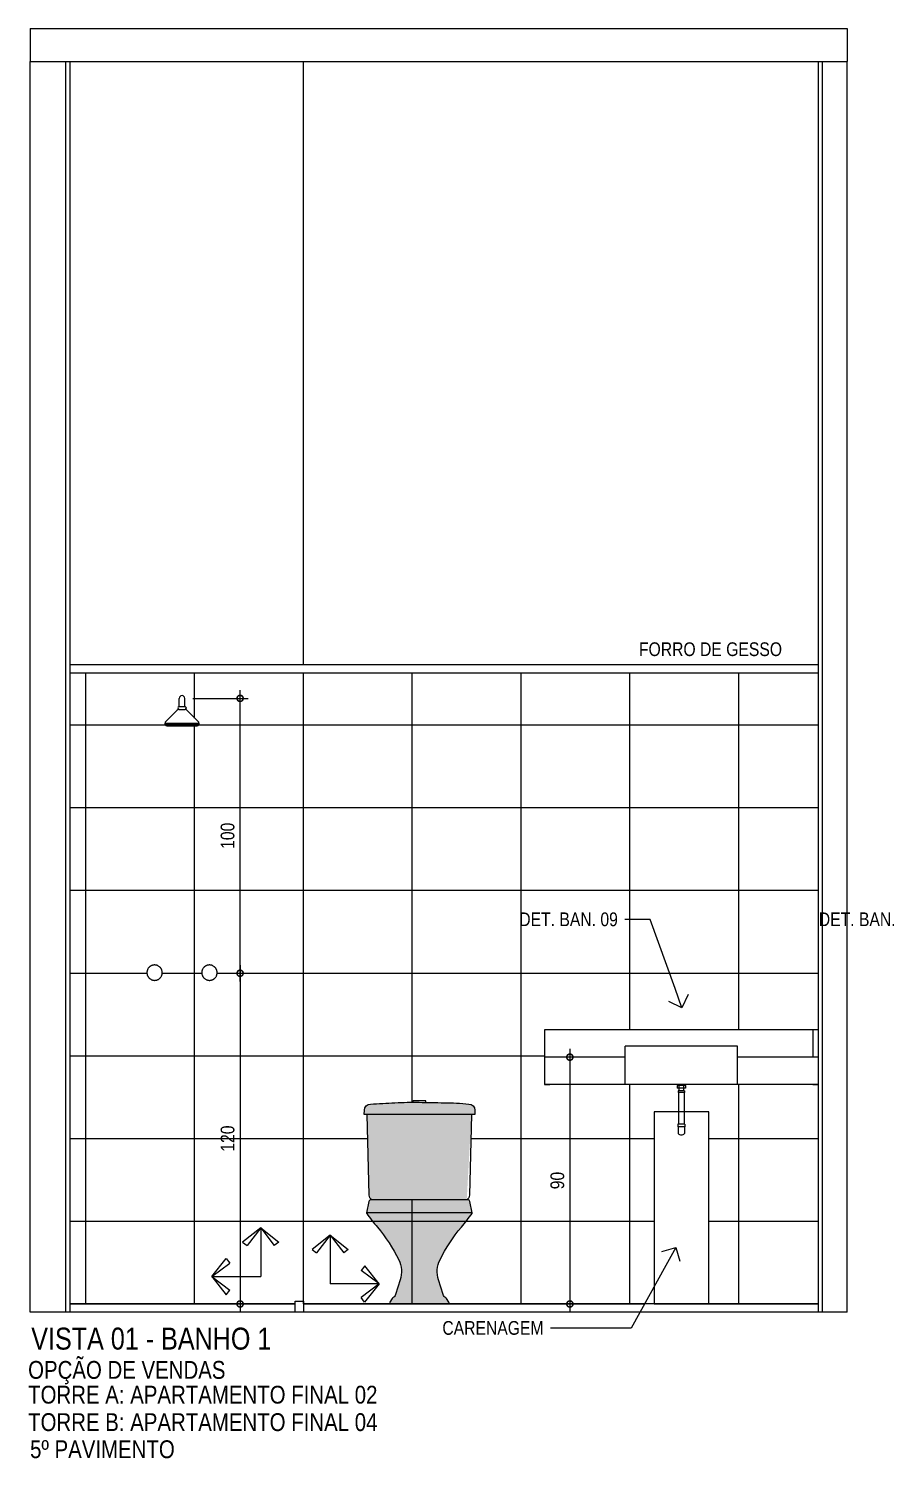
# Model space of a CAD drawing. Header units: metres. Extents: x 3 to 168, y -142 to 28.
# Drawn here: x 56.34 to 59.47, y -103.27 to -98.06 of the extents above; entities that cross this region are included whole.
import ezdxf
from ezdxf import colors
from ezdxf.entities.mleader import LeaderData, LeaderLine
from ezdxf.math import Vec2, Vec3

# ---------------------------------------------------------------- set-up
doc = ezdxf.new("R2010")
doc.units = ezdxf.units.M
doc.linetypes.add('DASHDOT', pattern=[1, 0.5, -0.25, 0, -0.25])
for name, color, linetype in [('ARQ-ALV ACAB', 4, 'Continuous'), ('ARQ-ALV OSSO', 5, 'Continuous'), ('ARQ-AUX1', 1, 'Continuous'), ('ARQ-AUX2', 2, 'Continuous'), ('ARQ-CERÂMICA', 7, 'Continuous'), ('ARQ-DIM', 2, 'Continuous'), ('ARQ-SIM', 1, 'Continuous'), ('ARQ-TXT', 2, 'Continuous')]:
    doc.layers.add(name, color=color, linetype=linetype)
doc.styles.add('Adesa', font='ARIALN.TTF')
doc.dimstyles.new('ADESA 1-0025', dxfattribs={"dimtxt": 0.05, "dimasz": 0.045, "dimexe": 0.03, "dimexo": 0.04, "dimgap": 0.02, "dimtad": 1, "dimtoh": 1, "dimdec": 0, "dimlfac": 100, "dimzin": 4, "dimtxsty": 'Adesa', "dimblk": 'DOTSMALL', "dimcen": 1, "dimdle": 0.03, "dimclrd": 1, "dimclre": 1, "dimclrt": 256, "dimazin": 1, "dimtm": 1e-09, "dimtfac": 1, "dimtdec": 0, "dimtix": 1, "dimtmove": 2, "dimatfit": 0, "dimldrblk": 'DOTSMALL', "dimfxl": 0.8, "dimtvp": 2, "dimtolj": 1, "dimtzin": 0, "dimarcsym": 0})

# ---------------------------------------------------------------- blocks, each defined once
blk = doc.blocks.new('_Open90')
at = {"color": 0, "linetype": 'ByBlock', "lineweight": -2}
for p, q in [((0, 0), (-1, 0)), ((-0.5, 0.5), (0, 0)), ((0, 0), (-0.5, -0.5))]:
    blk.add_line(p, q, dxfattribs=at)
blk = doc.blocks.new('CP929_e')
h = blk.add_hatch(color=255)
h.dxf.hatch_style = 1
edge = h.paths.add_edge_path()
edge.add_line((-0.2008, 0.6911), (0.2008, 0.6911))
edge.add_line((0.2008, 0.6911), (0.2007, 0.706))
edge.add_arc((0.1775, 0.7059), 0.0232, 0.3738, 87.2297)
edge.add_arc((0.8026, 13.6236), 12.9097, 266.83094, 267.22967, ccw=False)
edge.add_arc((0.0251, -0.4194), 1.1548, 86.8309, 91.2023)
edge.add_arc((-0.2136, 10.9563), 10.2234, 270.68894, 271.20233, ccw=False)
edge.add_arc((-0.0771, -0.395), 1.1287, 90.6889, 95.2506)
edge.add_arc((-0.1791, 0.7056), 0.0234, 93.3635, 179.0318)
edge.add_line((-0.2025, 0.706), (-0.2026, 0.6928))
edge.add_line((-0.2026, 0.6928), (-0.2026, 0.6911))
edge.add_line((-0.2026, 0.6911), (-0.2008, 0.6911))
h = blk.add_hatch(color=255)
h.dxf.hatch_style = 1
h.paths.add_polyline_path([(0.19, 0.6911), (-0.19, 0.6911), (-0.183, 0.3966, 0.27163), (-0.1728, 0.38), (0.1728, 0.38, 0.27163), (0.183, 0.3966)])
edge = h.paths.add_edge_path()
edge.add_arc((0.1762, 0.3722), 0.0079, 11.5874, 90, ccw=False)
edge.add_line((0.1839, 0.3737), (0.1925, 0.3322))
edge.add_arc((0.19, 0.3317), 0.00247, -35.4858, 11.5874, ccw=False)
edge.add_arc((-0.451, 0.7887), 0.7897, 319.8958, 324.5139, ccw=False)
edge.add_arc((0.6061, -0.1016), 0.5923, 139.8961, 153.6351)
edge.add_arc((0.1638, 0.1176), 0.0987, 153.6351, 197.8396)
edge.add_line((0.0699, 0.0874), (0.0868, 0.0348))
edge.add_arc((0.1103, 0.0423), 0.0247, 197.8405, 235.7698)
edge.add_arc((0.0909, 0.0138), 0.00987, 34.0222, 55.7689, ccw=False)
edge.add_line((0.099, 0.0193), (0.1079, 0.0062))
edge.add_arc((0.1046, 0.0039), 0.00395, -90, 34.0313, ccw=False)
edge.add_line((0.1046, 0), (-0.1046, 0))
edge.add_arc((-0.1046, 0.0039), 0.00395, 145.9687, 270, ccw=False)
edge.add_line((-0.1079, 0.0062), (-0.099, 0.0193))
edge.add_arc((-0.0909, 0.0138), 0.00987, 124.2289, 145.9756, ccw=False)
edge.add_arc((-0.1103, 0.0423), 0.0247, 304.2311, 342.1604)
edge.add_line((-0.0868, 0.0348), (-0.0699, 0.0874))
edge.add_arc((-0.1638, 0.1176), 0.0987, 342.1604, 386.365)
edge.add_arc((-0.6061, -0.1016), 0.5923, 26.365, 40.1039)
edge.add_arc((0.451, 0.7887), 0.7897, 215.4858, 220.1038, ccw=False)
edge.add_arc((-0.19, 0.3317), 0.00247, 168.4116, 215.4849, ccw=False)
edge.add_line((-0.1925, 0.3322), (-0.1839, 0.3737))
edge.add_arc((-0.1762, 0.3722), 0.0079, 90, 168.4126, ccw=False)
edge.add_line((-0.1762, 0.38), (0.1762, 0.38))
edge = h.paths.add_edge_path()
edge.add_line((-0.19, 0.6911), (-0.183, 0.3966))
edge.add_arc((-0.1638, 0.3971), 0.0192, 181.3139, 242.1536)
edge = h.paths.add_edge_path()
edge.add_arc((-0.0018, -1.831), 2.5662, 89.9609, 93.9727)
edge.add_arc((-0.1782, 0.7056), 0.0234, 93.3635, 179.0318)
edge.add_line((-0.2016, 0.706), (-0.2017, 0.6928))
edge.add_arc((-0.1999, 0.6928), 0.00174, 180.2855, 270.6496)
edge.add_line((-0.1999, 0.6911), (-0.1971, 0.6911))
edge.add_line((-0.1971, 0.6911), (0.1971, 0.6911))
edge.add_line((0.1971, 0.6911), (0.1999, 0.6911))
edge.add_arc((0.1999, 0.6928), 0.00174, 269.3504, 359.7145)
edge.add_line((0.2017, 0.6928), (0.2016, 0.706))
edge.add_arc((0.1782, 0.7056), 0.0234, 0.9676, 86.6359)
edge.add_arc((0.0018, -1.8311), 2.5662, 86.0273, 90.0392)
for points in [[(-0.2008, 0.6911), (0.2008, 0.6911), (0.2007, 0.706, 0.398231), (0.1787, 0.729, -0.00174), (0.0889, 0.7337, 0.019076), (0.0009, 0.7352, -0.00224), (-0.0907, 0.7337, 0.019907), (-0.1804, 0.729, 0.39224), (-0.2025, 0.706), (-0.2026, 0.6928), (-0.2026, 0.6911)], [(0.1762, 0.38, -0.356146), (0.1839, 0.3737), (0.1925, 0.3322, -0.208334), (0.1921, 0.3302, -0.020153), (0.1531, 0.2799, 0.060019), (0.0754, 0.1614, 0.195307), (0.0699, 0.0874), (0.0868, 0.0348, 0.167025), (0.0964, 0.0219, -0.095174), (0.099, 0.0193), (0.1079, 0.0062, -0.601047), (0.1046, 0), (-0.1046, 0, -0.601047), (-0.1079, 0.0062), (-0.099, 0.0193, -0.095174), (-0.0964, 0.0219, 0.167025), (-0.0868, 0.0348), (-0.0699, 0.0874, 0.195307), (-0.0754, 0.1614, 0.060019), (-0.1531, 0.2799, -0.020153), (-0.1921, 0.3302, -0.208334), (-0.1925, 0.3322), (-0.1839, 0.3737, -0.356146), (-0.1762, 0.38)]]:
    blk.add_lwpolyline(points, format="xyb", close=True)
at = {"ltscale": 0.016708}
blk.add_lwpolyline([(-0.0237, 0.7353), (-0.0237, 0.7386, -0.407176), (-0.0218, 0.7406, -0.006022), (0, 0.7409, -0.006022), (0.0218, 0.7406, -0.407176), (0.0237, 0.7386), (0.0237, 0.7352)], format="xyb", dxfattribs=at)
for points in [[(-0.19, 0.6911), (-0.183, 0.3966, 0.27188), (-0.1728, 0.38)], [(0.1728, 0.38, 0.27188), (0.183, 0.3966), (0.19, 0.6911)]]:
    blk.add_lwpolyline(points, format="xyb")
for points in [[(-0.19, 0.6911), (0.19, 0.6911)], [(-0.19, 0.3317), (0.19, 0.3317)]]:
    blk.add_lwpolyline(points)
at = {"linetype": 'DASHDOT', "ltscale": 6.24726e-05}
blk.add_lwpolyline([(0.0866, 0.1829), (0.0866, 0.1829)], dxfattribs=at)
blk = doc.blocks.new('MIST. CHUV.')
for points in [[(-0.128, 0), (-0.128, 0.0016), (-0.1277, 0.0037), (-0.1274, 0.0058), (-0.1269, 0.0079), (-0.1266, 0.0089), (-0.1262, 0.0099), (-0.1258, 0.0109), (-0.1254, 0.0118), (-0.1249, 0.0128), (-0.1244, 0.0137), (-0.1239, 0.0146), (-0.1233, 0.0155), (-0.1227, 0.0164), (-0.1221, 0.0172), (-0.1214, 0.0181), (-0.1207, 0.0189), (-0.12, 0.0196), (-0.1192, 0.0204), (-0.1184, 0.0211), (-0.1176, 0.0218), (-0.1159, 0.023), (-0.1141, 0.0242), (-0.1123, 0.0252), (-0.1113, 0.0256), (-0.1103, 0.026), (-0.1094, 0.0264), (-0.1083, 0.0267), (-0.1073, 0.027), (-0.1063, 0.0273), (-0.1053, 0.0275), (-0.1042, 0.0277), (-0.1032, 0.0278), (-0.1021, 0.0279), (-0.1011, 0.028), (-0.1, 0.028), (-0.0984, 0.028), (-0.0963, 0.0278), (-0.0942, 0.0274), (-0.0921, 0.0269), (-0.0911, 0.0266), (-0.0901, 0.0262), (-0.0891, 0.0258), (-0.0882, 0.0254), (-0.0872, 0.0249), (-0.0863, 0.0244), (-0.0854, 0.0239), (-0.0845, 0.0233), (-0.0836, 0.0227), (-0.0828, 0.0221), (-0.0819, 0.0214), (-0.0811, 0.0207), (-0.0804, 0.02), (-0.0796, 0.0192), (-0.0789, 0.0184), (-0.0782, 0.0176), (-0.077, 0.0159), (-0.0758, 0.0141), (-0.0748, 0.0123), (-0.0744, 0.0113), (-0.074, 0.0103), (-0.0736, 0.0094), (-0.0733, 0.0084), (-0.073, 0.0073), (-0.0727, 0.0063), (-0.0725, 0.0053), (-0.0723, 0.0042), (-0.0722, 0.0032), (-0.0721, 0.0021), (-0.072, 0.0011), (-0.072, 0), (-0.072, -0.0016), (-0.0722, -0.0037), (-0.0726, -0.0058), (-0.0731, -0.0079), (-0.0734, -0.0089), (-0.0738, -0.0099), (-0.0742, -0.0109), (-0.0746, -0.0118), (-0.0751, -0.0128), (-0.0756, -0.0137), (-0.0761, -0.0146), (-0.0767, -0.0155), (-0.0773, -0.0164), (-0.0779, -0.0172), (-0.0786, -0.0181), (-0.0793, -0.0189), (-0.08, -0.0196), (-0.0808, -0.0204), (-0.0816, -0.0211), (-0.0824, -0.0218), (-0.0841, -0.023), (-0.0859, -0.0242), (-0.0877, -0.0252), (-0.0887, -0.0256), (-0.0897, -0.026), (-0.0906, -0.0264), (-0.0916, -0.0267), (-0.0927, -0.027), (-0.0937, -0.0273), (-0.0947, -0.0275), (-0.0958, -0.0277), (-0.0968, -0.0278), (-0.0979, -0.0279), (-0.0989, -0.028), (-0.1, -0.028), (-0.1016, -0.028), (-0.1037, -0.0277), (-0.1058, -0.0274), (-0.1079, -0.0269), (-0.1089, -0.0266), (-0.1099, -0.0262), (-0.1109, -0.0258), (-0.1118, -0.0254), (-0.1128, -0.0249), (-0.1137, -0.0244), (-0.1146, -0.0239), (-0.1155, -0.0233), (-0.1164, -0.0227), (-0.1172, -0.0221), (-0.1181, -0.0214), (-0.1189, -0.0207), (-0.1196, -0.02), (-0.1204, -0.0192), (-0.1211, -0.0184), (-0.1218, -0.0176), (-0.123, -0.0159), (-0.1242, -0.0141), (-0.1252, -0.0123), (-0.1256, -0.0113), (-0.126, -0.0103), (-0.1264, -0.0094), (-0.1267, -0.0083), (-0.127, -0.0073), (-0.1273, -0.0063), (-0.1275, -0.0053), (-0.1277, -0.0042), (-0.1278, -0.0032), (-0.1279, -0.0021), (-0.128, -0.0011)], [(0.072, 0), (0.072, 0.0016), (0.0723, 0.0037), (0.0726, 0.0058), (0.0731, 0.0079), (0.0734, 0.0089), (0.0738, 0.0099), (0.0742, 0.0109), (0.0746, 0.0118), (0.0751, 0.0128), (0.0756, 0.0137), (0.0761, 0.0146), (0.0767, 0.0155), (0.0773, 0.0164), (0.0779, 0.0172), (0.0786, 0.0181), (0.0793, 0.0189), (0.08, 0.0196), (0.0808, 0.0204), (0.0816, 0.0211), (0.0824, 0.0218), (0.0841, 0.023), (0.0859, 0.0242), (0.0877, 0.0252), (0.0887, 0.0256), (0.0897, 0.026), (0.0906, 0.0264), (0.0917, 0.0267), (0.0927, 0.027), (0.0937, 0.0273), (0.0947, 0.0275), (0.0958, 0.0277), (0.0968, 0.0278), (0.0979, 0.0279), (0.0989, 0.028), (0.1, 0.028), (0.1016, 0.028), (0.1037, 0.0278), (0.1058, 0.0274), (0.1079, 0.0269), (0.1089, 0.0266), (0.1099, 0.0262), (0.1109, 0.0258), (0.1118, 0.0254), (0.1128, 0.0249), (0.1137, 0.0244), (0.1146, 0.0239), (0.1155, 0.0233), (0.1164, 0.0227), (0.1172, 0.0221), (0.1181, 0.0214), (0.1189, 0.0207), (0.1196, 0.02), (0.1204, 0.0192), (0.1211, 0.0184), (0.1218, 0.0176), (0.123, 0.0159), (0.1242, 0.0141), (0.1252, 0.0123), (0.1256, 0.0113), (0.126, 0.0103), (0.1264, 0.0094), (0.1267, 0.0084), (0.127, 0.0073), (0.1273, 0.0063), (0.1275, 0.0053), (0.1277, 0.0042), (0.1278, 0.0032), (0.1279, 0.0021), (0.128, 0.0011), (0.128, 0), (0.128, -0.0016), (0.1277, -0.0037), (0.1274, -0.0058), (0.1269, -0.0079), (0.1266, -0.0089), (0.1262, -0.0099), (0.1258, -0.0109), (0.1254, -0.0118), (0.1249, -0.0128), (0.1244, -0.0137), (0.1239, -0.0146), (0.1233, -0.0155), (0.1227, -0.0164), (0.1221, -0.0172), (0.1214, -0.0181), (0.1207, -0.0189), (0.12, -0.0196), (0.1192, -0.0204), (0.1184, -0.0211), (0.1176, -0.0218), (0.1159, -0.023), (0.1141, -0.0242), (0.1123, -0.0252), (0.1113, -0.0256), (0.1103, -0.026), (0.1094, -0.0264), (0.1083, -0.0267), (0.1073, -0.027), (0.1063, -0.0273), (0.1053, -0.0275), (0.1042, -0.0277), (0.1032, -0.0278), (0.1021, -0.0279), (0.1011, -0.028), (0.1, -0.028), (0.0984, -0.0279), (0.0963, -0.0277), (0.0942, -0.0274), (0.0921, -0.0269), (0.0911, -0.0266), (0.0901, -0.0262), (0.0891, -0.0258), (0.0882, -0.0254), (0.0872, -0.0249), (0.0863, -0.0244), (0.0854, -0.0239), (0.0845, -0.0233), (0.0836, -0.0227), (0.0828, -0.0221), (0.0819, -0.0214), (0.0811, -0.0207), (0.0804, -0.02), (0.0796, -0.0192), (0.0789, -0.0184), (0.0782, -0.0176), (0.077, -0.0159), (0.0758, -0.0141), (0.0748, -0.0123), (0.0744, -0.0113), (0.074, -0.0103), (0.0736, -0.0094), (0.0733, -0.0083), (0.073, -0.0073), (0.0727, -0.0063), (0.0725, -0.0053), (0.0723, -0.0042), (0.0722, -0.0032), (0.0721, -0.0021), (0.072, -0.0011)]]:
    blk.add_lwpolyline(points, close=True)
blk = doc.blocks.new('chuveiro frente')
for p, q in [((-0.0174, 0.0566), (-0.0613, 0.0127)), ((-0.0109, 0.0698), (0.0109, 0.0698)), ((-0.0109, 0.0598), (0.0109, 0.0598)), ((-0.01, 0.0698), (-0.01, 0.0998)), ((0.01, 0.0698), (0.01, 0.0998)), ((0.0174, 0.0566), (0.0613, 0.0127)), ((-0.0626, 0.01), (0.0626, 0.01)), ((-0.0623, 0.005), (0.0623, 0.005)), ((-0.0549, 0), (0.0549, 0))]:
    blk.add_line(p, q)
for centre, radius, start, end in [((0, 0.0998), 0.01, 0, 180), ((-0.0109, 0.0518), 0.008, 90, 143.719), ((-0.0109, 0.0648), 0.005, 90, 270), ((0.0109, 0.0648), 0.005, 270, 90), ((0.0109, 0.0518), 0.008, 36.281, 90), ((-0.0549, 0.008), 0.008, 143.719, 270), ((0.0549, 0.008), 0.008, 270, 36.281)]:
    blk.add_arc(centre, radius, start, end)
blk = doc.blocks.new('_DotSmall')
at = {"color": 0, "linetype": 'ByBlock', "const_width": 0.5}
blk.add_lwpolyline([(-0.0625, 0, 1), (0.0625, 0, 1)], format="xyb", close=True, dxfattribs=at)
blk = doc.blocks.new('*D259')
at = {"layer": 'ARQ-DIM', "color": 1, "lineweight": -2, "transparency": 16777216}
for p, q in [((57.1132, -101.4707), (57.1132, -102.7366)), ((57.0693, -101.5007), (57.1432, -101.5007)), ((56.8993, -102.7066), (57.1432, -102.7066))]:
    blk.add_line(p, q, dxfattribs=at)
at = {"layer": 'Defpoints', "color": 0, "transparency": 16777216}
for p in [(57.0293, -101.5007), (56.8593, -102.7066), (57.1132, -102.7066)]:
    blk.add_point(p, dxfattribs=at)
at = {"layer": 'ARQ-DIM', "color": 1, "lineweight": -2, "transparency": 16777216, "xscale": 0.045, "yscale": 0.045, "zscale": 0.045}
for p, rotation in [((57.1132, -101.5007), 90), ((57.1132, -102.7066), 270)]:
    blk.add_blockref('_DotSmall', p, dxfattribs=dict(at, rotation=rotation))
at = {"layer": 'ARQ-DIM', "transparency": 16777216, "insert": (57.0677, -102.1036), "char_height": 0.05, "attachment_point": 5, "rotation": 90, "style": 'Adesa'}
blk.add_mtext('\\A1;120', dxfattribs=at)
blk = doc.blocks.new('*D260')
at = {"layer": 'ARQ-DIM', "color": 1, "lineweight": -2, "transparency": 16777216}
for p, q in [((56.9414, -100.4986), (57.1432, -100.4986)), ((57.1132, -101.5307), (57.1132, -100.4686)), ((57.0693, -101.5007), (57.1432, -101.5007))]:
    blk.add_line(p, q, dxfattribs=at)
at = {"layer": 'Defpoints', "color": 0, "transparency": 16777216}
for p in [(56.9014, -100.4986), (57.1132, -100.4986), (57.0293, -101.5007)]:
    blk.add_point(p, dxfattribs=at)
at = {"layer": 'ARQ-DIM', "color": 1, "lineweight": -2, "transparency": 16777216, "xscale": 0.045, "yscale": 0.045, "zscale": 0.045}
for p, rotation in [((57.1132, -100.4986), 90), ((57.1132, -101.5007), 270)]:
    blk.add_blockref('_DotSmall', p, dxfattribs=dict(at, rotation=rotation))
at = {"layer": 'ARQ-DIM', "transparency": 16777216, "insert": (57.0677, -100.9996), "char_height": 0.05, "attachment_point": 5, "rotation": 90, "style": 'Adesa'}
blk.add_mtext('\\A1;100', dxfattribs=at)
blk = doc.blocks.new('Seta para pag.piso')
for p, q in [((0, 0.1126), (-0.0418, 0.0796)), ((0, 0.1126), (-0.0312, 0.0715)), ((0, 0.1126), (0, 0)), ((0, 0.1126), (0.0418, 0.0795)), ((0, 0.1126), (0.0312, 0.0715)), ((-0.0418, 0.0796), (-0.0312, 0.0715)), ((0.0418, 0.0795), (0.0312, 0.0715)), ((-0.1126, 0), (-0.0795, 0.0418)), ((-0.0795, 0.0418), (-0.0715, 0.0312)), ((-0.1126, 0), (-0.0715, 0.0312)), ((-0.1126, 0), (0, 0)), ((-0.1126, 0), (-0.0796, -0.0418)), ((-0.1126, 0), (-0.0715, -0.0312)), ((-0.0796, -0.0418), (-0.0715, -0.0312))]:
    blk.add_line(p, q)
blk = doc.blocks.new('*D693')
at = {"layer": 'ARQ-DIM', "color": 1, "lineweight": -2, "transparency": 16777216}
for p, q in [((58.331, -101.8066), (58.286, -101.8066)), ((58.316, -101.7766), (58.316, -102.7366)), ((58.331, -102.7066), (58.286, -102.7066))]:
    blk.add_line(p, q, dxfattribs=at)
at = {"layer": 'Defpoints', "color": 0, "transparency": 16777216}
for p in [(58.371, -101.8066), (58.316, -102.7066), (58.371, -102.7066)]:
    blk.add_point(p, dxfattribs=at)
at = {"layer": 'ARQ-DIM', "color": 1, "lineweight": -2, "transparency": 16777216, "xscale": 0.045, "yscale": 0.045, "zscale": 0.045}
for p, rotation in [((58.316, -101.8066), 90), ((58.316, -102.7066), 270)]:
    blk.add_blockref('_DotSmall', p, dxfattribs=dict(at, rotation=rotation))
at = {"layer": 'ARQ-DIM', "transparency": 16777216, "insert": (58.2705, -102.2566), "char_height": 0.05, "attachment_point": 5, "rotation": 90, "style": 'Adesa'}
blk.add_mtext('\\A1;90', dxfattribs=at)
blk = doc.blocks.new('AREAS MOLHADAS')
at = {"layer": 'ARQ-CERÂMICA'}
h = blk.add_hatch(dxfattribs=at)
h.set_pattern_fill('LINE', color=256, scale=0.095)
h.set_pattern_definition([(0, (57.34402, -102.70657), (0, 0.301625), [])])
h.paths.add_polyline_path([(57.344, -100.4066), (56.4929, -100.4066), (56.4929, -102.7066), (57.314, -102.7066), (57.314, -102.6966), (57.344, -102.6966)])
h.paths.add_polyline_path([(56.8003, -101.5268), (56.7929, -101.5255), (56.7862, -101.5224), (56.7805, -101.5176), (56.7762, -101.5115), (56.7738, -101.5047), (56.7731, -101.4975), (56.7744, -101.4901), (56.7775, -101.4834), (56.7823, -101.4777), (56.7885, -101.4734), (56.7952, -101.4711), (56.8025, -101.4703), (56.8098, -101.4716), (56.8165, -101.4747), (56.8222, -101.4795), (56.8265, -101.4857), (56.8289, -101.4924), (56.8296, -101.4997), (56.8283, -101.507), (56.8252, -101.5137), (56.8204, -101.5194), (56.8143, -101.5237), (56.8075, -101.5261)], flags=16)
h.paths.add_polyline_path([(57.0296, -101.4997), (57.0283, -101.507), (57.0252, -101.5137), (57.0204, -101.5194), (57.0143, -101.5237), (57.0075, -101.5261), (57.0003, -101.5268), (56.9929, -101.5255), (56.9862, -101.5224), (56.9805, -101.5176), (56.9762, -101.5115), (56.9738, -101.5047), (56.9731, -101.4975), (56.9744, -101.4901), (56.9775, -101.4834), (56.9823, -101.4777), (56.9885, -101.4734), (56.9952, -101.4711), (57.0025, -101.4703), (57.0098, -101.4716), (57.0165, -101.4747), (57.0222, -101.4795), (57.0265, -101.4857), (57.0289, -101.4924)], flags=16)
h.paths.add_polyline_path([(56.8465, -100.5984, -0.614488), (56.8401, -100.5856), (56.884, -100.5418, -0.238782), (56.8904, -100.5386, -1), (56.8904, -100.5286), (56.8914, -100.5286), (56.8914, -100.4986, -1), (56.9114, -100.4986), (56.9114, -100.5286), (56.9123, -100.5286, -1), (56.9123, -100.5386, -0.159108), (56.917, -100.5401), (56.9609, -100.5839, -0.725464), (56.9562, -100.5984)], flags=16)
h.paths.add_polyline_path([(57.1194, -102.1656), (57.1194, -102.045), (57.0153, -102.045), (57.0153, -102.1656)], flags=24)
h.paths.add_polyline_path([(57.1194, -101.0616), (57.1194, -100.941), (57.0153, -100.941), (57.0153, -101.0616)], flags=24)
h = blk.add_hatch(dxfattribs=at)
h.set_pattern_fill('LINE', color=256, scale=0.125, angle=90)
h.set_pattern_definition([(90, (57.34402, -102.70657), (-0.396875, 2e-17), [])])
h.paths.add_polyline_path([(57.344, -100.4066), (56.4929, -100.4066), (56.4929, -102.7066), (57.314, -102.7066), (57.314, -102.6966), (57.344, -102.6966)])
h.paths.add_polyline_path([(56.817, -101.475), (56.8233, -101.4807), (56.8275, -101.4878), (56.8296, -101.4959), (56.8291, -101.5044), (56.8262, -101.5121), (56.8213, -101.5186), (56.8148, -101.5235), (56.8066, -101.5264), (56.7977, -101.5267), (56.7897, -101.5243), (56.7829, -101.52), (56.7775, -101.5138), (56.7744, -101.5068), (56.7731, -101.4991), (56.7742, -101.4906), (56.7778, -101.4829), (56.7835, -101.4766), (56.7906, -101.4724), (56.7987, -101.4704), (56.8072, -101.4709), (56.8149, -101.4737), (56.8214, -101.4786), (56.8263, -101.4852), (56.8292, -101.4933), (56.8295, -101.5022), (56.8271, -101.5102), (56.8228, -101.517), (56.8166, -101.5224), (56.8096, -101.5255), (56.8019, -101.5269), (56.7934, -101.5257), (56.7857, -101.5222), (56.7794, -101.5164), (56.7752, -101.5093), (56.7732, -101.5012), (56.7737, -101.4927), (56.7765, -101.485), (56.7814, -101.4785), (56.788, -101.4736), (56.7961, -101.4707), (56.805, -101.4705), (56.813, -101.4728), (56.8198, -101.4771), (56.8252, -101.4833), (56.8283, -101.4903), (56.8297, -101.4981), (56.8285, -101.5065), (56.825, -101.5142), (56.8192, -101.5205), (56.8121, -101.5247), (56.804, -101.5268), (56.7955, -101.5263), (56.7878, -101.5234), (56.7813, -101.5185), (56.7764, -101.512), (56.7735, -101.5038), (56.7733, -101.4949), (56.7756, -101.4869), (56.7799, -101.4801), (56.7861, -101.4747), (56.7931, -101.4716), (56.8009, -101.4703), (56.8093, -101.4714)], flags=16)
h.paths.add_polyline_path([(56.9987, -101.4704), (57.0072, -101.4709), (57.0149, -101.4737), (57.0214, -101.4786), (57.0263, -101.4852), (57.0292, -101.4933), (57.0295, -101.5022), (57.0271, -101.5102), (57.0228, -101.517), (57.0166, -101.5224), (57.0096, -101.5255), (57.0019, -101.5269), (56.9934, -101.5258), (56.9857, -101.5222), (56.9794, -101.5164), (56.9752, -101.5093), (56.9732, -101.5012), (56.9737, -101.4927), (56.9765, -101.485), (56.9814, -101.4785), (56.988, -101.4736), (56.9961, -101.4707), (57.005, -101.4705), (57.013, -101.4728), (57.0198, -101.4771), (57.0252, -101.4833), (57.0283, -101.4903), (57.0297, -101.4981), (57.0285, -101.5065), (57.025, -101.5142), (57.0192, -101.5206), (57.0121, -101.5247), (57.004, -101.5268), (56.9955, -101.5263), (56.9878, -101.5234), (56.9813, -101.5185), (56.9764, -101.512), (56.9735, -101.5038), (56.9733, -101.4949), (56.9756, -101.4869), (56.9799, -101.4801), (56.9861, -101.4747), (56.9931, -101.4716), (57.0009, -101.4703), (57.0093, -101.4714), (57.017, -101.475), (57.0233, -101.4807), (57.0275, -101.4878), (57.0296, -101.4959), (57.0291, -101.5044), (57.0262, -101.5121), (57.0213, -101.5186), (57.0148, -101.5235), (57.0066, -101.5264), (56.9977, -101.5267), (56.9897, -101.5243), (56.9829, -101.52), (56.9775, -101.5138), (56.9744, -101.5068), (56.9731, -101.4991), (56.9742, -101.4906), (56.9778, -101.4829), (56.9835, -101.4766), (56.9906, -101.4724)], flags=16)
h.paths.add_polyline_path([(56.8465, -100.5984, -0.614488), (56.8401, -100.5856), (56.884, -100.5418, -0.238782), (56.8904, -100.5386, -1), (56.8904, -100.5286), (56.8914, -100.5286), (56.8914, -100.4986, -1), (56.9114, -100.4986), (56.9114, -100.5286), (56.9123, -100.5286, -1), (56.9123, -100.5386, -0.159108), (56.917, -100.5401), (56.9654, -100.5884), (56.964, -100.5884, -0.490314), (56.9562, -100.5984)], flags=16)
h.paths.add_polyline_path([(57.1194, -102.1656), (57.1194, -102.045), (57.0153, -102.045), (57.0153, -102.1656)], flags=24)
h.paths.add_polyline_path([(57.1194, -101.0616), (57.1194, -100.941), (57.0153, -100.941), (57.0153, -101.0616)], flags=24)
h = blk.add_hatch(dxfattribs=at)
h.set_pattern_fill('LINE', color=256, scale=0.095)
h.set_pattern_definition([(0, (57.34402, -102.70657), (0, 0.301625), [])])
h.paths.add_polyline_path([(59.2228, -100.4066), (57.344, -100.4066), (57.344, -102.7066), (58.588, -102.7066), (58.6229, -102.6435), (58.6229, -102.0066), (58.7127, -102.0066), (58.7127, -101.9357), (58.711, -101.9357), (58.711, -101.9294), (58.7136, -101.9192), (58.7072, -101.9192), (58.7072, -101.9066), (58.2229, -101.9066), (58.2229, -101.7066), (58.2429, -101.7066), (59.2149, -101.7066), (59.2228, -101.7066)])
h.paths.add_polyline_path([(57.9696, -102.0004), (57.9697, -102.0154), (57.9571, -102.0154), (57.9501, -102.3099, -0.27163), (57.9399, -102.3264), (57.9433, -102.3264, -0.356148), (57.951, -102.3327), (57.951, -102.3327, 0.356147), (57.9433, -102.3264), (57.5909, -102.3264, 0.356147), (57.5832, -102.3327), (57.5746, -102.3743, 0.208334), (57.575, -102.3763, 0.020152), (57.614, -102.4265, -0.06002), (57.6917, -102.545, -0.195307), (57.6972, -102.6191), (57.6803, -102.6717, -0.167028), (57.6707, -102.6845, 0.095173), (57.6681, -102.6872), (57.6592, -102.7003, 0.600997), (57.6625, -102.7065), (57.8717, -102.7065, 0.600997), (57.875, -102.7003), (57.8661, -102.6872, 0.095173), (57.8635, -102.6845, -0.167028), (57.8539, -102.6717), (57.8539, -102.6717, 0.185236), (57.865, -102.6855), (57.875, -102.7003, -0.600997), (57.8717, -102.7065), (57.6625, -102.7065, -0.600997), (57.6592, -102.7003), (57.6692, -102.6855, 0.185237), (57.6803, -102.6717), (57.6972, -102.6191, 0.195307), (57.6917, -102.545, 0.06002), (57.614, -102.4265, -0.020709), (57.574, -102.3748), (57.5745, -102.3748), (57.5832, -102.3327, -0.356147), (57.5909, -102.3264), (57.5943, -102.3264, -0.27163), (57.5841, -102.3099), (57.5771, -102.0154), (57.5663, -102.0154), (57.5664, -102.0004, -0.398231), (57.5884, -101.9775, 0.00174), (57.6781, -101.9728, -0.014135), (57.7434, -101.971), (57.7434, -101.9659, -0.006555), (57.7671, -101.9656, -0.006555), (57.7908, -101.9659), (57.7908, -101.9718, 0.001639), (57.8578, -101.9728, -0.019907), (57.9475, -101.9775, -0.39224)], flags=16)
h.paths.add_polyline_path([(59.2228, -101.9066), (59.2028, -101.9066), (58.7374, -101.9066), (58.7374, -101.9192), (58.7311, -101.9192), (58.7311, -101.9294), (58.7346, -101.9294), (58.7346, -101.9357), (58.7328, -101.9357), (58.7328, -102.0066), (58.8229, -102.0066), (58.8229, -102.7066), (59.2228, -102.7066)], flags=17)
h = blk.add_hatch(dxfattribs=at)
h.set_pattern_fill('LINE', color=256, scale=0.125, angle=90)
h.set_pattern_definition([(90, (57.34402, -102.70657), (-0.396875, 2e-17), [])])
h.paths.add_polyline_path([(59.2228, -100.4066), (57.344, -100.4066), (57.344, -102.7066), (58.588, -102.7066), (58.6229, -102.6435), (58.6229, -102.0066), (58.7127, -102.0066), (58.7127, -101.9357), (58.711, -101.9357), (58.711, -101.9294), (58.7136, -101.9192), (58.7072, -101.9192), (58.7072, -101.9066), (58.2229, -101.9066), (58.2229, -101.7066), (58.2429, -101.7066), (59.2149, -101.7066), (59.2228, -101.7066)])
h.paths.add_polyline_path([(57.9501, -102.3099), (57.9571, -102.0154), (57.5771, -102.0154), (57.5841, -102.3099, 0.27163), (57.5943, -102.3264), (57.9399, -102.3264, 0.27163)], flags=16)
h.paths.add_polyline_path([(57.9696, -102.0004), (57.9697, -102.0154), (57.5663, -102.0154), (57.5664, -102.0004, -0.398231), (57.5884, -101.9775, 0.00174), (57.6781, -101.9728, -0.014135), (57.7434, -101.971), (57.7434, -101.9659, -0.006555), (57.7671, -101.9656, -0.006555), (57.7908, -101.9659), (57.7908, -101.9718, 0.001639), (57.8578, -101.9728, -0.019907), (57.9475, -101.9775, -0.39224)], flags=16)
h.paths.add_polyline_path([(59.2228, -101.9066), (59.2028, -101.9066), (58.7374, -101.9066), (58.7374, -101.9192), (58.7311, -101.9192), (58.7311, -101.9294), (58.7346, -101.9294), (58.7346, -101.9357), (58.7328, -101.9357), (58.7328, -102.0066), (58.8229, -102.0066), (58.8229, -102.7066), (59.2228, -102.7066)], flags=17)
at = {"layer": 'ARQ-ALV ACAB'}
for p, q in [((56.4929, -102.7366), (56.4929, -98.1766)), ((59.2228, -102.7366), (59.2228, -98.1766)), ((57.314, -102.7066, 0), (56.4929, -102.7066)), ((59.2228, -102.7066), (57.344, -102.7066, 0))]:
    blk.add_line(p, q, dxfattribs=at)
blk.add_lwpolyline([(57.314, -102.6966), (57.344, -102.6966), (57.344, -102.7366), (57.314, -102.7366)], close=True, dxfattribs=at)
at = {"layer": 'ARQ-ALV OSSO'}
for p, q in [((56.348, -102.7366), (56.348, -98.1766)), ((56.478, -102.7366), (56.478, -98.1766)), ((59.2378, -102.7366), (59.2378, -98.1766)), ((59.3278, -102.7366), (59.3278, -98.1766)), ((59.3278, -102.7366), (56.348, -102.7366))]:
    blk.add_line(p, q, dxfattribs=at)
at = {"layer": 'ARQ-AUX1'}
for p, q in [((59.2228, -100.3766), (56.4929, -100.3766)), ((59.2228, -100.4066), (56.4929, -100.4066))]:
    blk.add_line(p, q, dxfattribs=at)
blk.add_lwpolyline([(57.4086, -100.4066), (56.4929, -100.4066)], dxfattribs=at)
blk.add_lwpolyline([(58.8229, -102.0066), (58.6229, -102.0066), (58.6229, -102.7066), (58.8229, -102.7066)], close=True, dxfattribs=at)
at = {"layer": 'ARQ-AUX2'}
for p, q in [((56.348, -98.0566), (59.3278, -98.0566)), ((56.348, -98.1766), (59.3278, -98.1766)), ((57.344, -100.3766, 0), (57.344, -98.1766, 0)), ((57.344, -102.7066, 0), (57.344, -100.4066, 0)), ((59.2149, -101.7066), (58.2412, -101.7066)), ((58.5179, -101.8066), (58.2229, -101.8066)), ((58.9279, -101.7666), (58.5179, -101.7666)), ((58.5179, -101.9066), (58.5179, -101.7666)), ((58.9279, -101.9066), (58.9279, -101.7666)), ((59.2228, -101.8066), (58.9279, -101.8066)), ((59.2228, -101.9066), (58.2229, -101.9066)), ((58.7374, -101.9097), (58.7072, -101.9097)), ((58.7072, -101.9097), (58.7072, -101.9192)), ((58.7087, -101.9066), (58.7087, -101.9097)), ((58.7136, -101.9097), (58.7136, -101.9192)), ((58.7311, -101.9097), (58.7311, -101.9192)), ((58.7361, -101.9066), (58.7361, -101.9097)), ((58.7374, -101.9097), (58.7374, -101.9192)), ((58.7374, -101.9192), (58.7072, -101.9192)), ((58.711, -101.9294), (58.711, -101.9357)), ((58.7346, -101.9294), (58.711, -101.9294)), ((58.7346, -101.9357), (58.711, -101.9357)), ((58.7127, -101.9357), (58.7127, -102.0509)), ((58.7136, -101.9192), (58.7136, -101.9298)), ((58.7311, -101.9192), (58.7311, -101.9294)), ((58.7328, -101.9357), (58.7328, -102.0509)), ((58.7346, -101.9294), (58.7346, -101.9357)), ((58.7103, -102.0509), (58.7103, -102.0604)), ((58.7354, -102.0509), (58.7103, -102.0509)), ((58.7354, -102.0604), (58.7103, -102.0604)), ((58.7112, -102.0604), (58.7112, -102.0852)), ((58.7342, -102.0604), (58.7342, -102.0852)), ((58.7354, -102.0509), (58.7354, -102.0604))]:
    blk.add_line(p, q, dxfattribs=at)
for points in [[(56.348, -98.0566), (56.348, -98.1766)], [(59.3278, -98.0566), (59.3278, -98.1766)], [(58.2429, -101.7066), (58.2229, -101.7066), (58.2229, -101.9066), (58.2429, -101.9066)], [(59.2028, -101.9066), (59.2228, -101.9066), (59.2228, -101.7066), (59.2028, -101.7066), (59.2028, -101.8066)]]:
    blk.add_lwpolyline(points, dxfattribs=at)
blk.add_arc((58.7227, -102.0737), 0.0163, 225, 315, dxfattribs=at)
blk.add_blockref('chuveiro frente', (56.9014, -100.5984, 0), dxfattribs=at)
at = {"layer": 'ARQ-AUX2', "xscale": -1}
for name, p in [('MIST. CHUV.', (56.9014, -101.4986, 0)), ('CP929_e', (57.7671, -102.7065))]:
    blk.add_blockref(name, p, dxfattribs=at)
at = {"layer": 'ARQ-CERÂMICA', "yscale": 1.58230973583663, "zscale": 1.58230973583663}
for p, xscale, rotation in [((57.1885, -102.6067), -1.58230973583663, 90), ((57.4417, -102.6335), 1.58230973583663, 270)]:
    blk.add_blockref('Seta para pag.piso', p, dxfattribs=dict(at, xscale=xscale, rotation=rotation))
at = {"layer": 'ARQ-TXT', "style": 'Adesa'}
for s, height, p in [('FORRO DE GESSO', 0.05, (58.568, -100.3443, 108.9697)), ('OPÇÃO DE VENDAS', 0.065, (56.34, -102.9794, 217.9394)), ('TORRE A: APARTAMENTO FINAL 02', 0.065, (56.34, -103.0698, 217.9394)), ('TORRE B: APARTAMENTO FINAL 04 ', 0.065, (56.34, -103.1699, 217.9394)), ('5º PAVIMENTO', 0.065, (56.3472, -103.2687, 326.909))]:
    blk.add_text(s, height=height, dxfattribs=at).set_placement(p)
at = {"layer": 'ARQ-TXT', "ltscale": 0.5, "style": 'Adesa'}
blk.add_text('VISTA 01 - BANHO 1', height=0.08, dxfattribs=at).set_placement((56.3514, -102.8729))
at = {"layer": 'ARQ-DIM'}
for base, p1, p2, picture, middle in [((57.1132, -100.4986, 0), (57.0293, -101.5007, 0), (56.9014, -100.4986, 0), '*D260', (57.0677, -100.9996, 0)), ((58.316, -102.7066), (58.371, -101.8066), (58.371, -102.7066), '*D693', (58.2705, -102.2566))]:
    dim = blk.add_linear_dim(base=base, p1=p1, p2=p2, angle=90, dimstyle='ADESA 1-0025', dxfattribs=at)
    dim.commit()
    dim.dimension.update_dxf_attribs({"geometry": picture, "text_midpoint": middle})
dim = blk.add_linear_dim(base=(57.1132, -102.7066, 0), p1=(57.0293, -101.5007, 0), p2=(56.8593, -102.7066, 0), angle=90, text='120', dimstyle='ADESA 1-0025', dxfattribs=at)
dim.commit()
dim.dimension.update_dxf_attribs({"geometry": '*D259', "text_midpoint": (57.0677, -102.1036, 0)})
at = {"layer": 'ARQ-SIM'}
ml = blk.add_multileader_mtext('Standard', dxfattribs=at)
ml.set_content('DET. BAN. 09', color=2, style='Adesa')
ml.set_leader_properties(color=256)
ml.set_arrow_properties(name='OPEN90')
ml.build(insert=Vec2(0, 0))
ml.multileader.update_dxf_attribs({"text_left_attachment_type": 2, "text_right_attachment_type": 2, "dogleg_length": 0.2, "arrow_head_size": 0.075})
ctx = ml.context
ctx.base_point, ctx.char_height, ctx.arrow_head_size, ctx.landing_gap_size, ctx.plane_origin = Vec3(58.1133, -101.3046), 0.05, 0.075, 0.025, Vec3(58.3162, -100.573)
ctx.left_attachment, ctx.right_attachment, ctx.text_align_type = 2, 2, 2
notes = []
notes.append((ctx, [(1, (1, 1, 0), (58.6091, -101.3046), (-1, 0), 0.093, [(0, [(58.7249, -101.6265)], 0, [])])]))
ctx.mtext.insert, ctx.mtext.alignment, ctx.mtext.flow_direction = Vec3(58.4911, -101.2791), 3, 5
ml = blk.add_multileader_mtext('Standard', dxfattribs=at)
ml.set_content('DET. BAN. 09', color=2, style='Adesa')
ml.set_leader_properties(color=256)
ml.set_arrow_properties(name='OPEN90')
ml.build(insert=Vec2(0, 0))
ml.multileader.update_dxf_attribs({"text_left_attachment_type": 2, "text_right_attachment_type": 2, "dogleg_length": 0.2, "arrow_head_size": 0.075})
ctx = ml.context
ctx.base_point, ctx.char_height, ctx.arrow_head_size, ctx.landing_gap_size, ctx.plane_origin = Vec3(59.206, -101.3046, 0), 0.05, 0.075, 0.025, Vec3(59.4088, -100.573, 0)
ctx.left_attachment, ctx.right_attachment, ctx.text_align_type = 2, 2, 2
notes.append((ctx, [(1, (1, 1, 0), (59.7017, -101.3046, 0), (-1, 0), 0.093, [(0, [(59.8175, -101.6265, 0)], 0, [])])]))
ctx.mtext.insert, ctx.mtext.alignment, ctx.mtext.flow_direction = Vec3(59.5837, -101.2791, 0), 3, 5
ml = blk.add_multileader_mtext('Standard', dxfattribs=at)
ml.set_content('CARENAGEM', color=2, style='Adesa')
ml.set_leader_properties(color=256)
ml.set_arrow_properties(name='OPEN90')
ml.build(insert=Vec2(0, 0))
ml.multileader.update_dxf_attribs({"text_left_attachment_type": 2, "text_right_attachment_type": 2, "dogleg_length": 0.2, "arrow_head_size": 0.075})
ctx = ml.context
ctx.base_point, ctx.char_height, ctx.arrow_head_size, ctx.landing_gap_size, ctx.plane_origin = Vec3(57.8329, -102.7949), 0.05, 0.075, 0.025, Vec3(58.3501, -102.0633)
ctx.left_attachment, ctx.right_attachment, ctx.text_align_type = 2, 2, 2
notes.append((ctx, [(1, (1, 1, 0), (58.5391, -102.7949), (-1, 0), 0.2941, [(0, [(58.7023, -102.5001)], 0, [])])]))
ctx.mtext.insert, ctx.mtext.alignment, ctx.mtext.flow_direction = Vec3(58.22, -102.769), 3, 5
for ctx, leaders in notes:
    for number, flags, end, landing, length, lines in leaders:
        leader = LeaderData()
        leader.index, (leader.has_last_leader_line, leader.has_dogleg_vector, leader.attachment_direction) = number, flags
        leader.last_leader_point, leader.dogleg_vector, leader.dogleg_length = Vec3(end), Vec3(landing), length
        for number, points, colour, breaks in lines:
            line = LeaderLine()
            line.index, line.vertices, line.color, line.breaks = number, Vec3.list(points), colors.encode_raw_color(colour), breaks
            leader.lines.append(line)
        ctx.leaders.append(leader)

msp = doc.modelspace()

# ---------------------------------------------------------------- block references
msp.add_blockref('AREAS MOLHADAS', (0, 0))

doc.saveas('drawing.dxf')
